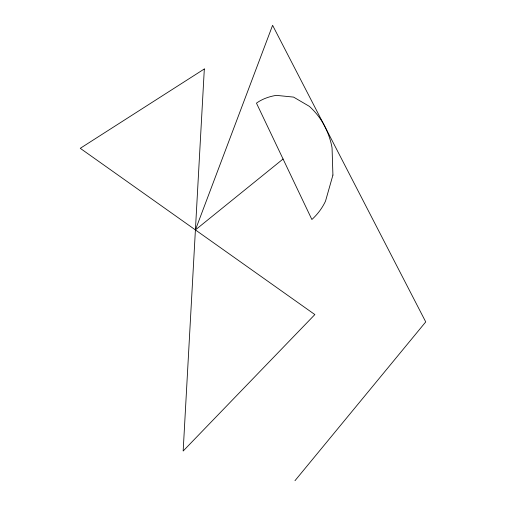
<?xml version="1.0" encoding="UTF-8"?>
<svg xmlns="http://www.w3.org/2000/svg" width="506" height="506" viewBox="0 0 506 506"><rect width="100%" height="100%" fill="white"/><g stroke="black" fill="none" stroke-linecap="round" stroke-linejoin="round"><path stroke-width="0.76" d="M294.96 480.7L425.736 321.911L272.601 25.3L195.411 229.914L283.069 159.01M204.323 68.968L183.159 451.023L314.858 314.568L80.264 148.315L204.323 68.968M332.923 175.076L325.516 201.122A108.271 77.854 23.3 0 1 311.873 219.509L256.46 103.142A65.906 45.508 27.2 0 1 276.339 95.362L293.569 97.101L309.413 106.38A66.419 46.09 25 0 1 324.378 125.596A106.374 75.09 23.2 0 1 332.05 147.796L332.923 175.076"/></g></svg>
